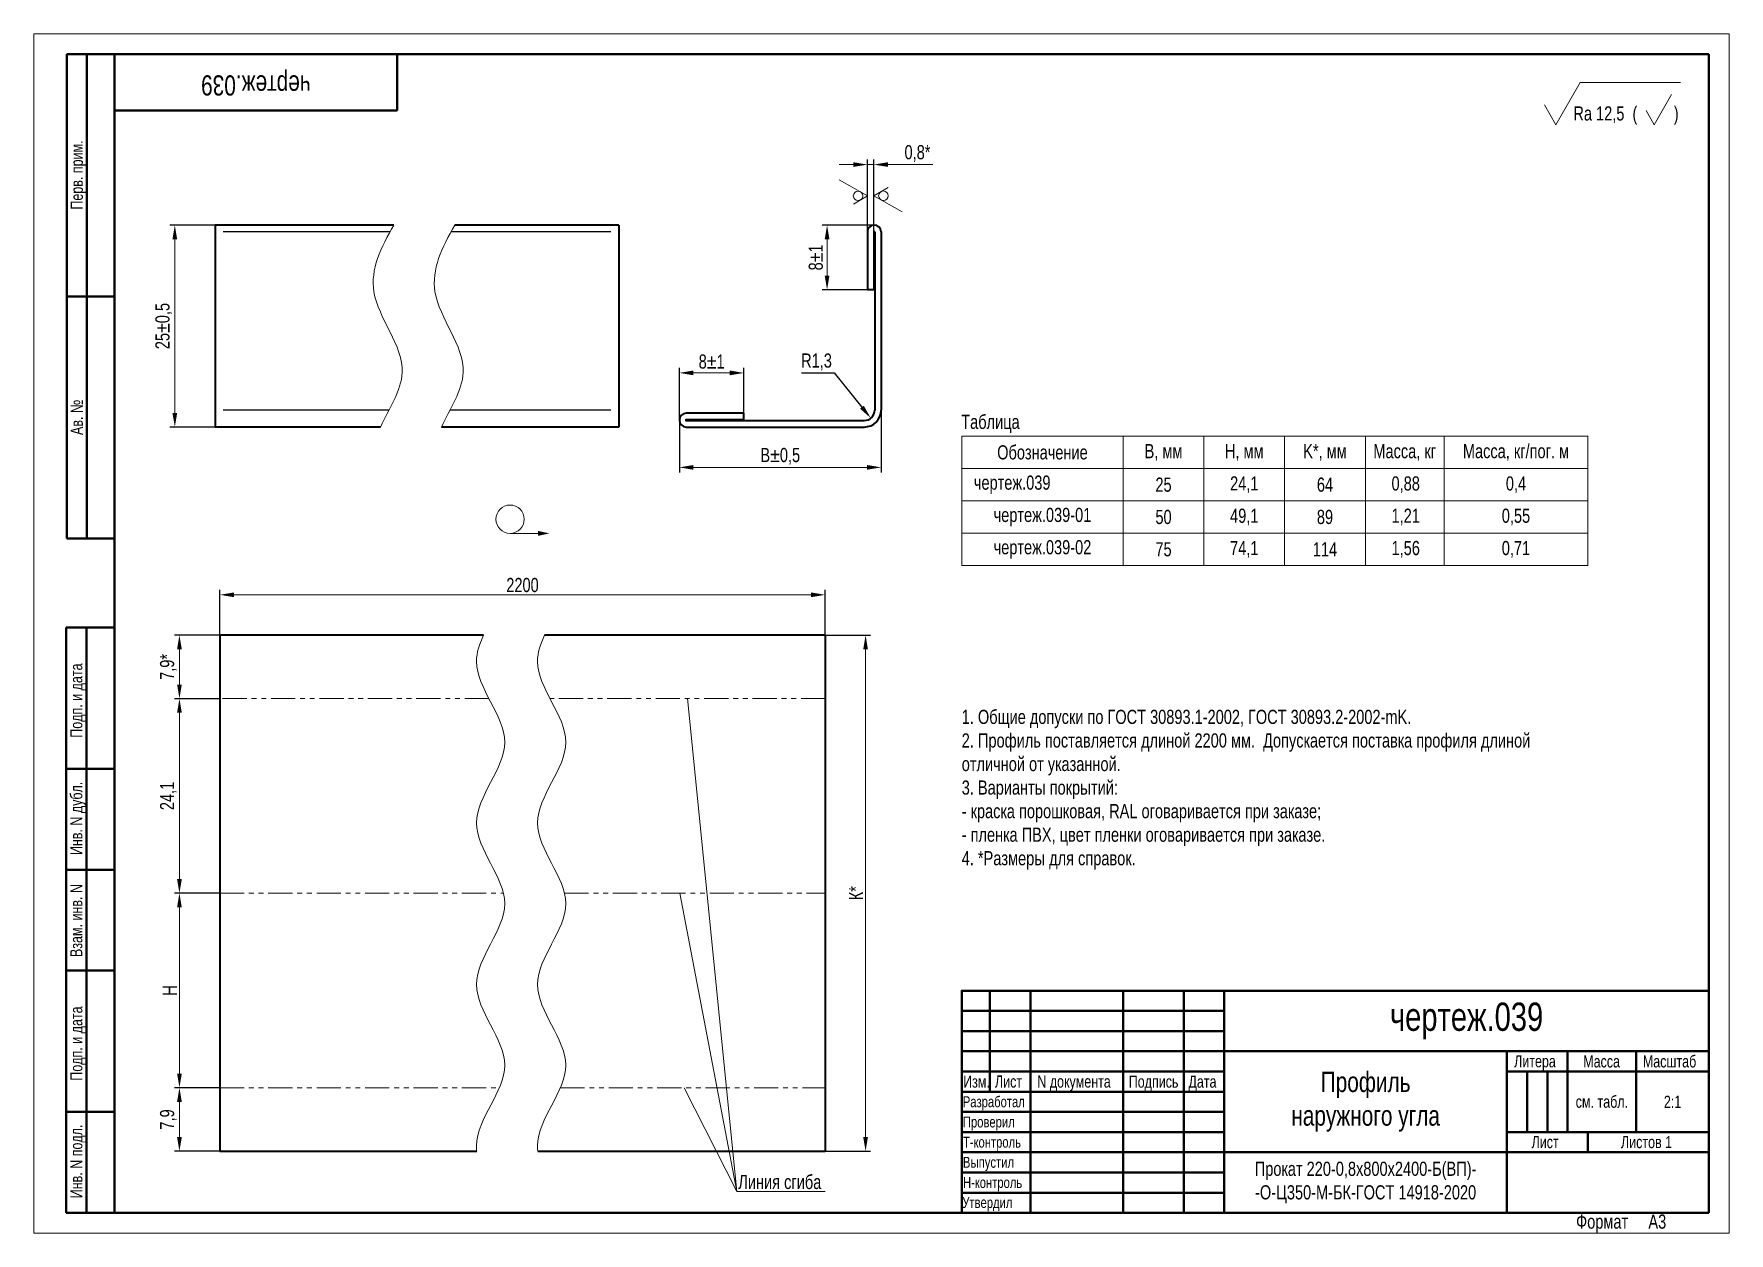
# Model space of a CAD drawing. Header units: millimetres. Extents: x 7700 to 8120, y -709 to -412.
import ezdxf

# ---------------------------------------------------------------- set-up
doc = ezdxf.new("R2010")
doc.units = ezdxf.units.MM
doc.linetypes.add('LT_07', pattern=[20, 10, -2, 2, -2, 2, -2])
for name, color, linetype, lineweight in [('Layer_02', 5, 'Continuous', 13), ('Layer_03', 1, 'Continuous', 13), ('Layer_05', 5, 'Continuous', 13), ('Layer_06', 7, 'Continuous', 35), ('Layer_07', 6, 'Continuous', 13), ('Layer_08', 7, 'Continuous', 40)]:
    doc.layers.add(name, color=color, linetype=linetype, lineweight=lineweight)
doc.styles.add('Style_02', font='ARIALNI_0.TTF', dxfattribs={"width": 0.9, "height": 3.5})
doc.dimstyles.new('DimStyle_03', dxfattribs={"dimtxt": 3.5, "dimasz": 2.5, "dimexe": 1.25, "dimexo": 0.625, "dimtad": 1, "dimtxsty": 'Style_02', "dimcen": 2.5, "dimazin": 3, "dimtfac": 1, "dimtmove": 0, "dimatfit": 3})
doc.dimstyles.new('DimStyle_04', dxfattribs={"dimtxt": 3.5, "dimasz": 2.5, "dimexe": 1.25, "dimexo": 0, "dimtad": 1, "dimlfac": 2, "dimtxsty": 'Style_02', "dimcen": 2.5, "dimazin": 3, "dimtfac": 1, "dimtmove": 0, "dimatfit": 3})

# ---------------------------------------------------------------- blocks, each defined once
blk = doc.blocks.new('*D90')
at = {"layer": 'Defpoints', "color": 0, "lineweight": 50, "ltscale": 0.04, "transparency": 16777216}
for p in [(7746.47, -560.72), (7736.47, -576.44), (7746.47, -576.44)]:
    blk.add_point(p, dxfattribs=at)
at = {"layer": 'Layer_03', "color": 0, "lineweight": -2, "ltscale": 0.04, "transparency": 16777216}
for p, q in [((7746.47, -560.72), (7735.22, -560.72)), ((7746.47, -576.44), (7735.22, -576.44))]:
    blk.add_line(p, q, dxfattribs=at)
at = {"layer": 'Layer_03', "color": 0, "ltscale": 0.04, "transparency": 16777216}
blk.add_line((7736.47, -564.22), (7736.47, -572.94), dxfattribs=at)
at = {"layer": 'Layer_03', "color": 0, "lineweight": 50, "ltscale": 0.04, "transparency": 16777216}
for points in [[(7735.89, -564.22), (7737.06, -564.22), (7736.47, -560.72)], [(7735.89, -572.94), (7737.06, -572.94), (7736.47, -576.44)]]:
    blk.add_solid(points, dxfattribs=at)
at = {"layer": 'Layer_03', "color": 0, "ltscale": 0.04, "transparency": 16777216, "insert": (7733.74, -568.58), "char_height": 3.5, "attachment_point": 5, "rotation": 90, "style": 'Style_02'}
blk.add_mtext('7,9*', dxfattribs=at)
blk = doc.blocks.new('*D91')
at = {"layer": 'Layer_03', "color": 0, "lineweight": -2, "ltscale": 0.04, "transparency": 16777216}
for p, q in [((7746.47, -576.44), (7735.22, -576.44)), ((7746.47, -624.62), (7735.22, -624.62))]:
    blk.add_line(p, q, dxfattribs=at)
at = {"layer": 'Layer_03', "color": 0, "ltscale": 0.04, "transparency": 16777216}
blk.add_line((7736.47, -579.94), (7736.47, -621.12), dxfattribs=at)
at = {"layer": 'Layer_03', "color": 0, "lineweight": 50, "ltscale": 0.04, "transparency": 16777216}
for points in [[(7735.89, -579.94), (7737.06, -579.94), (7736.47, -576.44)], [(7735.89, -621.12), (7737.06, -621.12), (7736.47, -624.62)]]:
    blk.add_solid(points, dxfattribs=at)
at = {"layer": 'Layer_03', "color": 0, "ltscale": 0.04, "transparency": 16777216, "insert": (7733.74, -600.53), "char_height": 3.5, "attachment_point": 5, "rotation": 90, "style": 'Style_02'}
blk.add_mtext('24,1', dxfattribs=at)
blk = doc.blocks.new('*D92')
at = {"layer": 'Layer_03', "color": 0, "lineweight": -2, "ltscale": 0.04, "transparency": 16777216}
for p, q in [((7746.47, -624.62), (7735.22, -624.62)), ((7746.47, -672.8), (7735.22, -672.8))]:
    blk.add_line(p, q, dxfattribs=at)
at = {"layer": 'Layer_03', "color": 0, "ltscale": 0.04, "transparency": 16777216}
blk.add_line((7736.47, -628.12), (7736.47, -669.3), dxfattribs=at)
at = {"layer": 'Layer_03', "color": 0, "lineweight": 50, "ltscale": 0.04, "transparency": 16777216}
for points in [[(7735.89, -628.12), (7737.06, -628.12), (7736.47, -624.62)], [(7735.89, -669.3), (7737.06, -669.3), (7736.47, -672.8)]]:
    blk.add_solid(points, dxfattribs=at)
at = {"layer": 'Layer_03', "color": 0, "ltscale": 0.04, "transparency": 16777216, "insert": (7734.1, -648.71), "char_height": 3.5, "attachment_point": 5, "rotation": 90, "style": 'Style_02'}
blk.add_mtext('Н', dxfattribs=at)
blk = doc.blocks.new('*D93')
at = {"layer": 'Layer_03', "color": 0, "lineweight": -2, "ltscale": 0.04, "transparency": 16777216}
for p, q in [((7746.47, -672.8), (7735.22, -672.8)), ((7746.47, -688.52), (7735.22, -688.52))]:
    blk.add_line(p, q, dxfattribs=at)
at = {"layer": 'Layer_03', "color": 0, "ltscale": 0.04, "transparency": 16777216}
blk.add_line((7736.47, -685.02), (7736.47, -676.3), dxfattribs=at)
at = {"layer": 'Layer_03', "color": 0, "lineweight": 50, "ltscale": 0.04, "transparency": 16777216}
for points in [[(7735.89, -676.3), (7737.06, -676.3), (7736.47, -672.8)], [(7735.89, -685.02), (7737.06, -685.02), (7736.47, -688.52)]]:
    blk.add_solid(points, dxfattribs=at)
at = {"layer": 'Layer_03', "color": 0, "ltscale": 0.04, "transparency": 16777216, "insert": (7733.74, -680.66), "char_height": 3.5, "attachment_point": 5, "rotation": 90, "style": 'Style_02'}
blk.add_mtext('7,9', dxfattribs=at)
blk = doc.blocks.new('*D94')
at = {"layer": 'Layer_03', "color": 0, "lineweight": -2, "ltscale": 0.04, "transparency": 16777216}
for p, q in [((7896.47, -560.72), (7907.72, -560.72)), ((7896.47, -688.52), (7907.72, -688.52))]:
    blk.add_line(p, q, dxfattribs=at)
at = {"layer": 'Layer_03', "color": 0, "ltscale": 0.04, "transparency": 16777216}
blk.add_line((7906.47, -564.22), (7906.47, -685.02), dxfattribs=at)
at = {"layer": 'Layer_03', "color": 0, "lineweight": 50, "ltscale": 0.04, "transparency": 16777216}
for points in [[(7905.89, -564.22), (7907.06, -564.22), (7906.47, -560.72)], [(7905.89, -685.02), (7907.06, -685.02), (7906.47, -688.52)]]:
    blk.add_solid(points, dxfattribs=at)
at = {"layer": 'Layer_03', "color": 0, "ltscale": 0.04, "transparency": 16777216, "insert": (7904.09, -624.62), "char_height": 3.5, "attachment_point": 5, "rotation": 90, "style": 'Style_02'}
blk.add_mtext('К*', dxfattribs=at)
blk = doc.blocks.new('*D95')
at = {"layer": 'Layer_03', "color": 0, "lineweight": -2, "ltscale": 0.04, "transparency": 16777216}
for p, q in [((7746.47, -560.72), (7746.47, -549.47)), ((7896.47, -560.72), (7896.47, -549.47))]:
    blk.add_line(p, q, dxfattribs=at)
at = {"layer": 'Layer_03', "color": 0, "ltscale": 0.04, "transparency": 16777216}
blk.add_line((7749.97, -550.72), (7892.97, -550.72), dxfattribs=at)
at = {"layer": 'Layer_03', "color": 0, "lineweight": 50, "ltscale": 0.04, "transparency": 16777216}
for points in [[(7749.97, -550.14), (7749.97, -551.3), (7746.47, -550.72)], [(7892.97, -550.14), (7892.97, -551.3), (7896.47, -550.72)]]:
    blk.add_solid(points, dxfattribs=at)
at = {"layer": 'Layer_03', "color": 0, "ltscale": 0.04, "transparency": 16777216, "insert": (7821.47, -548.31), "char_height": 3.5, "attachment_point": 5, "style": 'Style_02'}
blk.add_mtext('2200', dxfattribs=at)
blk = doc.blocks.new('*D96')
at = {"layer": 'Layer_03', "color": 0, "lineweight": -2, "ltscale": 0.04, "transparency": 16777216}
for p, q in [((7860.33, -507.46), (7860.33, -494.51)), ((7876.33, -505.76), (7876.33, -494.51))]:
    blk.add_line(p, q, dxfattribs=at)
at = {"layer": 'Layer_03', "color": 0, "ltscale": 0.04, "transparency": 16777216}
blk.add_line((7872.83, -495.76), (7863.83, -495.76), dxfattribs=at)
at = {"layer": 'Layer_03', "color": 0, "lineweight": 50, "ltscale": 0.04, "transparency": 16777216}
for points in [[(7863.83, -495.17), (7863.83, -496.34), (7860.33, -495.76)], [(7872.83, -495.17), (7872.83, -496.34), (7876.33, -495.76)]]:
    blk.add_solid(points, dxfattribs=at)
at = {"layer": 'Layer_03', "color": 0, "ltscale": 0.04, "transparency": 16777216, "insert": (7868.33, -492.97), "char_height": 3.5, "attachment_point": 5, "style": 'Style_02'}
blk.add_mtext('8%%P1', dxfattribs=at)
blk = doc.blocks.new('*D97')
at = {"layer": 'Layer_03', "color": 0, "lineweight": -2, "ltscale": 0.04, "transparency": 16777216}
for p, q in [((7860.33, -507.46), (7860.33, -520.41)), ((7910.33, -504.96), (7910.33, -520.41))]:
    blk.add_line(p, q, dxfattribs=at)
at = {"layer": 'Layer_03', "color": 0, "ltscale": 0.04, "transparency": 16777216}
blk.add_line((7863.83, -519.16), (7906.83, -519.16), dxfattribs=at)
at = {"layer": 'Layer_03', "color": 0, "lineweight": 50, "ltscale": 0.04, "transparency": 16777216}
for points in [[(7863.83, -518.57), (7863.83, -519.74), (7860.33, -519.16)], [(7906.83, -518.57), (7906.83, -519.74), (7910.33, -519.16)]]:
    blk.add_solid(points, dxfattribs=at)
at = {"layer": 'Layer_03', "color": 0, "ltscale": 0.04, "transparency": 16777216, "insert": (7885.33, -516.42), "char_height": 3.5, "attachment_point": 5, "style": 'Style_02'}
blk.add_mtext('В%%P0,5', dxfattribs=at)
blk = doc.blocks.new('*D98')
at = {"layer": 'Layer_03', "color": 0, "lineweight": -2, "ltscale": 0.04, "transparency": 16777216}
for p, q in [((7745.33, -459.16), (7734.08, -459.16)), ((7745.33, -509.16), (7734.08, -509.16))]:
    blk.add_line(p, q, dxfattribs=at)
at = {"layer": 'Layer_03', "color": 0, "ltscale": 0.04, "transparency": 16777216}
blk.add_line((7735.33, -462.66), (7735.33, -505.66), dxfattribs=at)
at = {"layer": 'Layer_03', "color": 0, "lineweight": 50, "ltscale": 0.04, "transparency": 16777216}
for points in [[(7734.74, -462.66), (7735.91, -462.66), (7735.33, -459.16)], [(7734.74, -505.66), (7735.91, -505.66), (7735.33, -509.16)]]:
    blk.add_solid(points, dxfattribs=at)
at = {"layer": 'Layer_03', "color": 0, "ltscale": 0.04, "transparency": 16777216, "insert": (7732.59, -484.16), "char_height": 3.5, "attachment_point": 5, "rotation": 90, "style": 'Style_02'}
blk.add_mtext('25%%P0,5', dxfattribs=at)
blk = doc.blocks.new('*D99')
at = {"layer": 'Layer_03', "color": 0, "lineweight": -2, "ltscale": 0.04, "transparency": 16777216}
for p, q in [((7890.58, -495.76), (7898.66, -495.76)), ((7898.66, -495.76), (7905.56, -504.26))]:
    blk.add_line(p, q, dxfattribs=at)
at = {"layer": 'Layer_03', "color": 0, "lineweight": 50, "ltscale": 0.04, "transparency": 16777216}
blk.add_solid([(7906.02, -503.89), (7905.11, -504.62), (7907.77, -506.97)], dxfattribs=at)
at = {"layer": 'Layer_03', "color": 0, "ltscale": 0.04, "transparency": 16777216, "insert": (7894.31, -493.02), "char_height": 3.5, "attachment_point": 5, "style": 'Style_02'}
blk.add_mtext('R1,3', dxfattribs=at)
blk = doc.blocks.new('*D121')
at = {"layer": 'Layer_03', "color": 0, "ltscale": 0.04, "transparency": 16777216}
for p, q in [((7903.43, -444.16), (7899.93, -444.16)), ((7906.93, -444.16), (7908.53, -444.16)), ((7912.03, -444.16), (7923.12, -444.16))]:
    blk.add_line(p, q, dxfattribs=at)
at = {"layer": 'Layer_03', "color": 0, "lineweight": -2, "ltscale": 0.04, "transparency": 16777216}
for p, q in [((7906.93, -460.86), (7906.93, -442.91)), ((7908.53, -460.86), (7908.53, -442.91))]:
    blk.add_line(p, q, dxfattribs=at)
at = {"layer": 'Layer_03', "color": 0, "lineweight": 50, "ltscale": 0.04, "transparency": 16777216}
for points in [[(7903.43, -443.57), (7903.43, -444.74), (7906.93, -444.16)], [(7912.03, -443.57), (7912.03, -444.74), (7908.53, -444.16)]]:
    blk.add_solid(points, dxfattribs=at)
at = {"layer": 'Layer_03', "color": 0, "ltscale": 0.04, "transparency": 16777216, "insert": (7919.33, -441.42), "char_height": 3.5, "attachment_point": 5, "style": 'Style_02'}
blk.add_mtext('0,8*', dxfattribs=at)
blk = doc.blocks.new('*D141')
at = {"layer": 'Layer_03', "color": 0, "lineweight": -2, "ltscale": 0.04, "transparency": 16777216}
for p, q in [((7908.63, -459.16), (7895.68, -459.16)), ((7906.93, -475.16), (7895.68, -475.16))]:
    blk.add_line(p, q, dxfattribs=at)
at = {"layer": 'Layer_03', "color": 0, "ltscale": 0.04, "transparency": 16777216}
blk.add_line((7896.93, -462.66), (7896.93, -471.66), dxfattribs=at)
at = {"layer": 'Layer_03', "color": 0, "lineweight": 50, "ltscale": 0.04, "transparency": 16777216}
for points in [[(7896.35, -462.66), (7897.52, -462.66), (7896.93, -459.16)], [(7896.35, -471.66), (7897.52, -471.66), (7896.93, -475.16)]]:
    blk.add_solid(points, dxfattribs=at)
at = {"layer": 'Layer_03', "color": 0, "ltscale": 0.04, "transparency": 16777216, "insert": (7894.15, -467.16), "char_height": 3.5, "attachment_point": 5, "rotation": 90, "style": 'Style_02'}
blk.add_mtext('8%%P1', dxfattribs=at)

msp = doc.modelspace()

# ---------------------------------------------------------------- linework, layer by layer
at = {"layer": 'Layer_05', "linetype": 'LT_07', "ltscale": 0.6}
for p, q in [((7813.164, -576.435), (7746.475, -576.435)), ((7896.475, -576.435), (7828.282, -576.435)), ((7746.475, -624.619), (7816.746, -624.619)), ((7831.863, -624.619), (7896.475, -624.619)), ((7746.475, -672.803), (7815.722, -672.803)), ((7830.84, -672.803), (7896.475, -672.803))]:
    msp.add_line(p, q, dxfattribs=at)
at = {"layer": 'Layer_06', "lineweight": 13, "ltscale": 0.303109}
msp.add_line((8077.484, -434.3), (8083.546, -423.8), dxfattribs=at)
at = {"layer": 'Layer_06', "lineweight": 13}
msp.add_line((8083.546, -423.8), (8108.415, -423.8), dxfattribs=at)
at = {"layer": 'Layer_06', "lineweight": 13, "ltscale": 0.216506}
msp.add_line((8101.849, -434.3), (8106.179, -426.8), dxfattribs=at)
at = {"layer": 'Layer_06', "lineweight": 13, "ltscale": 0.141451}
msp.add_line((8077.484, -434.3), (8074.655, -429.4), dxfattribs=at)
at = {"layer": 'Layer_06', "lineweight": 13, "ltscale": 0.101036}
msp.add_line((8101.849, -434.3), (8099.828, -430.8), dxfattribs=at)
at = {"layer": 'Layer_06'}
for p, q in [((7745.326, -459.156), (7745.326, -509.156)), ((7789.577, -459.156), (7745.326, -459.156)), ((7845.326, -459.156), (7804.695, -459.156)), ((7845.326, -459.156), (7845.326, -509.156)), ((7906.932, -460.856), (7906.932, -475.156)), ((7908.532, -460.856), (7908.532, -475.156)), ((7908.732, -460.856), (7908.732, -504.956)), ((7910.332, -460.856), (7910.332, -504.956)), ((7908.532, -475.156), (7906.932, -475.156)), ((7876.332, -505.756), (7862.032, -505.756)), ((7876.332, -507.356), (7862.032, -507.356)), ((7862.032, -507.556), (7906.132, -507.556)), ((7876.332, -507.356), (7876.332, -505.756)), ((7786.31, -509.156), (7745.326, -509.156)), ((7845.326, -509.156), (7801.428, -509.156)), ((7862.032, -509.156), (7906.132, -509.156)), ((7746.475, -560.721), (7746.475, -688.517)), ((7811.795, -560.721), (7746.475, -560.721)), ((7896.475, -560.721), (7826.913, -560.721)), ((7896.475, -560.721), (7896.475, -688.517)), ((7746.475, -688.517), (7810.135, -688.517)), ((7825.253, -688.517), (7896.475, -688.517))]:
    msp.add_line(p, q, dxfattribs=at)
at = {"layer": 'Layer_06', "lineweight": 25}
for p, q in [((7788.608, -460.856), (7747.326, -460.856)), ((7843.326, -460.856), (7803.726, -460.856)), ((7788.394, -504.956), (7747.326, -504.956)), ((7843.326, -504.956), (7803.512, -504.956))]:
    msp.add_line(p, q, dxfattribs=at)
at = {"layer": 'Layer_06'}
for centre, radius, start, end in [((7908.632, -460.856), 1.7, 0, 180), ((7908.632, -460.856), 0.1, 0, 180), ((7862.032, -507.456), 1.7, 90, 270), ((7862.032, -507.456), 0.1, 90, 270), ((7906.132, -504.956), 2.6, 270, 0), ((7906.132, -504.956), 4.2, 270, 0)]:
    msp.add_arc(centre, radius, start, end, dxfattribs=at)
at = {"layer": 'Layer_07'}
for p, q in [((7700.415, -411.8), (7700.415, -708.8)), ((8120.415, -411.8), (7700.415, -411.8)), ((8120.415, -708.8), (8120.415, -411.8)), ((7906.932, -451.881), (7899.896, -447.946)), ((7906.932, -451.881), (7903.451, -453.954)), ((7908.545, -451.881), (7912.045, -449.839)), ((7908.545, -451.881), (7915.545, -455.879)), ((7930.292, -543.458), (7930.292, -511.458)), ((7930.292, -511.458), (8085.415, -511.458)), ((7970.292, -543.458), (7970.292, -511.458)), ((7990.292, -543.458), (7990.292, -511.458)), ((8010.292, -543.458), (8010.292, -511.458)), ((8030.292, -543.458), (8030.292, -511.458)), ((8049.807, -543.458), (8049.807, -511.458)), ((8085.415, -543.458), (8085.415, -511.458)), ((7930.292, -519.458), (8085.415, -519.458)), ((7930.292, -527.458), (8085.415, -527.458)), ((7818.401, -535.494), (7825.305, -535.501)), ((7930.292, -535.458), (8085.415, -535.458)), ((7930.292, -543.458), (8085.415, -543.458)), ((7862.378, -576.435), (7874.57, -698.517)), ((7860.475, -624.619), (7874.57, -698.517)), ((7861.516, -672.803), (7874.57, -698.517)), ((7874.57, -698.517), (7896.475, -698.517)), ((7700.415, -708.8), (8120.415, -708.8))]:
    msp.add_line(p, q, dxfattribs=at)
for centre, radius in [((7904.599, -451.912), 1.166), ((7910.878, -451.87), 1.166), ((7818.401, -531.989), 3.505)]:
    msp.add_circle(centre, radius, dxfattribs=at)
for points, knots in [([(7789.577, -459.156), (7786.368, -464.661), (7780.618, -476.833), (7796.137, -493.5), (7788.317, -504.661), (7786.31, -509.156)], [3.690768, 3.690768, 3.690768, 3.690768, 21.1896201, 42.3792402, 56.6648215, 56.6648215, 56.6648215, 56.6648215]), ([(7804.695, -459.156), (7801.486, -464.661), (7795.736, -476.833), (7811.254, -493.5), (7803.435, -504.661), (7801.428, -509.156)], [3.690768, 3.690768, 3.690768, 3.690768, 21.1896201, 42.3792402, 56.6648215, 56.6648215, 56.6648215, 56.6648215]), ([(7811.795, -560.721), (7810.801, -562.885), (7807.804, -571.715), (7824.066, -587.212), (7803.07, -607.21), (7824.066, -627.22), (7803.076, -647.183), (7824.04, -667.321), (7809.692, -680.718), (7810.088, -688.08), (7810.135, -688.517)], [99.0715892, 99.0715892, 99.0715892, 99.0715892, 105.9481005, 127.1377206, 148.3273407, 169.5169608, 190.7065809, 211.896201, 233.0858211, 234.4167907, 234.4167907, 234.4167907, 234.4167907]), ([(7826.913, -560.721), (7825.919, -562.885), (7822.922, -571.715), (7839.184, -587.212), (7818.188, -607.21), (7839.184, -627.22), (7818.194, -647.183), (7839.158, -667.321), (7824.81, -680.718), (7825.206, -688.08), (7825.253, -688.517)], [99.0715892, 99.0715892, 99.0715892, 99.0715892, 105.9481005, 127.1377206, 148.3273407, 169.5169608, 190.7065809, 211.896201, 233.0858211, 234.4167907, 234.4167907, 234.4167907, 234.4167907])]:
    msp.add_open_spline(points, degree=3, knots=knots, dxfattribs=at)
msp.add_solid([(7825.305, -536.117), (7828.126, -535.505), (7825.304, -534.886)], dxfattribs=at)
at = {"layer": 'Layer_08', "linetype": 'Continuous'}
for p, q in [((8115.415, -416.8), (7708.539, -416.8)), ((7708.539, -536.8), (7708.539, -416.8)), ((7713.539, -536.8), (7713.539, -416.8)), ((7720.415, -416.8), (7720.415, -703.8)), ((7790.415, -416.8), (7790.415, -430.8)), ((8115.415, -703.8), (8115.415, -416.8)), ((7720.415, -430.8), (7790.415, -430.8)), ((7708.539, -476.8), (7720.415, -476.8)), ((7708.539, -536.8), (7720.415, -536.8)), ((7708.415, -703.8), (7708.415, -558.8)), ((7708.415, -558.8), (7720.415, -558.8)), ((7713.415, -703.8), (7713.415, -558.8)), ((7708.415, -593.8), (7720.415, -593.8)), ((7708.415, -618.8), (7720.415, -618.8)), ((7708.415, -643.8), (7720.415, -643.8)), ((7930.292, -653.766), (7995.335, -653.766)), ((7930.292, -658.77), (7995.335, -658.77)), ((7930.292, -663.773), (7995.335, -663.773)), ((8070.385, -668.776), (8070.385, -683.786)), ((8075.389, -668.776), (8075.389, -683.786)), ((7708.415, -678.8), (7720.415, -678.8)), ((7930.292, -678.783), (7995.335, -678.783)), ((7930.292, -683.786), (7995.335, -683.786)), ((7930.292, -688.79), (7995.335, -688.79)), ((7930.292, -693.793), (7995.335, -693.793)), ((7930.292, -698.796), (7995.335, -698.796)), ((7708.415, -703.8), (7720.415, -703.8)), ((7720.415, -703.8), (8115.415, -703.8))]:
    msp.add_line(p, q, dxfattribs=at)
for points in [[(8115.415, -648.763), (7930.292, -648.763), (7930.292, -703.8)], [(7937.297, -648.763), (7937.297, -673.78)], [(7947.303, -648.763), (7947.303, -703.8)], [(7970.319, -648.763), (7970.319, -703.8)], [(7985.329, -648.763), (7985.329, -703.8)], [(7995.335, -648.763), (7995.335, -703.8)], [(8115.415, -663.773), (7995.335, -663.773)], [(8065.382, -663.773), (8065.382, -703.8)], [(8080.392, -663.773), (8080.392, -683.786)], [(8097.403, -663.773), (8097.403, -683.786)], [(8097.403, -663.773), (8097.403, -683.786)], [(7930.292, -668.776), (7995.335, -668.776)], [(8065.382, -668.776), (8115.415, -668.776)], [(7930.292, -673.78), (7995.335, -673.78)], [(8065.382, -683.786), (8115.415, -683.786)], [(8085.395, -683.786), (8085.395, -688.79)], [(7995.335, -688.79), (8115.415, -688.79)]]:
    msp.add_lwpolyline(points, dxfattribs=at)

# ---------------------------------------------------------------- texts
at = {"layer": 'Layer_02', "linetype": 'Continuous', "style": 'Style_02', "width": 0.9}
for s, height, p in [('Rа 12,5  (         )', 3.5, (8081.837, -433.24)), ('Изм.', 3, (7930.643, -672.776)), ('Лист', 3, (7938.524, -672.765)), ('N документа', 3, (7949.021, -672.758)), ('Подпись', 3, (7971.672, -672.78)), ('Дата', 3, (7986.464, -672.787)), ('Разработал', 2.7, (7930.557, -677.622)), ('Проверил', 2.7, (7930.57, -682.626)), ('Т-контроль', 2.7, (7930.602, -687.623)), ('Выпустил', 2.7, (7930.578, -692.617)), ('Н-контроль', 2.7, (7930.602, -697.63)), ('Утвердил', 2.7, (7930.43, -702.577))]:
    msp.add_text(s, height=height, dxfattribs=at).set_placement(p)
at = {"layer": 'Layer_02', "linetype": 'Continuous', "lineweight": 25, "style": 'Style_02', "width": 0.9}
for s, p in [('Перв. прим.', (7712.538, -455.324)), ('Ав. №', (7712.539, -511.137)), ('Подп. и дата', (7712.411, -586.121)), ('Инв. N дубл.', (7712.418, -615.179)), ('Взам. инв. N', (7712.409, -640.441)), ('Подп. и дата', (7712.415, -671.064)), ('Инв. N подл.', (7712.413, -700.174))]:
    msp.add_text(s, height=3, rotation=90, dxfattribs=at).set_placement(p)
for s, p in [('Литера', (8067.152, -667.744)), ('Масса', (8084.28, -667.773)), ('Масштаб', (8099.048, -667.771)), ('Лист ', (8071.469, -687.758)), ('Листов 1', (8093.629, -687.763))]:
    msp.add_text(s, height=3, dxfattribs=at).set_placement(p)
at = {"layer": 'Layer_02', "ltscale": 0.04, "style": 'Style_02', "width": 0.9}
msp.add_text('Линия сгиба', height=3.5, dxfattribs=at).set_placement((7874.933, -697.885))
at = {"layer": 'Layer_02', "linetype": 'Continuous', "insert": (7755.415, -423.8), "char_height": 5, "width": 70, "attachment_point": 5, "rotation": 180, "style": 'Style_02'}
msp.add_mtext('чертеж.039', dxfattribs=at)
at = {"layer": 'Layer_02', "char_height": 3.5, "style": 'Style_02'}
for s, insert, width, attachment_point in [('Таблица', (7937.407, -508.381), 40, 5), ('Обозначение', (7950.292, -515.458), 40, 5), ('В, мм', (7980.292, -515.458), 20, 5), ('Н, мм', (8000.292, -515.458), 20, 5), ('K*, мм', (8020.292, -515.458), 20, 5), ('Масса, кг', (8040.049, -515.458), 19.5151, 5), ('Масса, кг/пог. м', (8067.611, -515.458), 35.60823, 5), ('   чертеж.039', (7930.292, -523.458), 40, 4), ('25', (7980.292, -523.458), 20, 5), ('\\pxsm0.6;24,1', (8000.292, -523.458), 20, 5), ('\\pxsm0.6;64', (8020.292, -523.458), 20, 5), ('\\pxsm0.6;0,88', (8040.292, -523.458), 20, 5), ('\\pxsm0.6;0,4', (8067.611, -523.458), 35.60823, 5), ('чертеж.039-01', (7950.292, -531.458), 40, 5), ('50', (7980.292, -531.458), 20, 5), ('\\pxsm0.6;49,1', (8000.292, -531.458), 20, 5), ('\\pxsm0.6;89', (8020.292, -531.458), 20, 5), ('\\pxsm0.6;1,21', (8040.292, -531.458), 20, 5), ('\\pxsm0.6;0,55', (8067.611, -531.458), 35.60823, 5), ('чертеж.039-02', (7950.292, -539.458), 40, 5), ('\\pxsm0.6;74,1', (8000.292, -539.458), 20, 5), ('\\pxsm0.6;1,56', (8040.292, -539.458), 20, 5), ('\\pxsm0.6;0,71', (8067.611, -539.458), 35.60823, 5), ('75', (7980.292, -539.458), 20, 5), ('\\pxsm0.6;114', (8020.292, -539.458), 20, 5)]:
    msp.add_mtext(s, dxfattribs=dict(at, insert=insert, width=width, attachment_point=attachment_point))
at = {"layer": 'Layer_02', "insert": (7930.292, -618.763), "char_height": 3.5, "attachment_point": 7, "style": 'Style_02'}
msp.add_mtext_dynamic_manual_height_columns('1. Общие допуски по ГОСТ 30893.1-2002, ГОСТ 30893.2-2002-mK.\\P\\pxb0.25,ql;2. Профиль поставляется длиной 2200 мм.  Допускается поставка профиля длиной отличной от указанной.\\P\\pq*;3. Варианты покрытий:\\P- краска порошковая, RAL оговаривается при заказе;\\P- пленка ПВХ, цвет пленки оговаривается при заказе.\\P\\pql;4. *Размеры для справок.', width=149.61439, gutter_width=70, heights=[66.329], dxfattribs=at)
at = {"layer": 'Layer_02', "linetype": 'Continuous', "attachment_point": 5, "style": 'Style_02'}
for s, insert, char_height, width in [('чертеж.039', (8055.375, -656.268), 7, 120.08), ('Профиль \\Pнаружного угла', (8030.359, -676.281), 5, 70.04667), ('см. табл.', (8088.898, -676.281), 3, 17.01133), ('2:1', (8106.409, -676.281), 3, 18.012), ('Прокат 220-0,8х800х2400-Б(ВП)-\\P-О-Ц350-М-БК-ГОСТ 14918-2020', (8030.359, -696.295), 3.5, 70.04667)]:
    msp.add_mtext(s, dxfattribs=dict(at, insert=insert, char_height=char_height, width=width))
at = {"layer": 'Layer_02', "linetype": 'Continuous', "lineweight": 25, "insert": (8082.513, -704.206), "char_height": 3.5, "width": 32.95146, "attachment_point": 1, "style": 'Style_02'}
msp.add_mtext('Формат     А3', dxfattribs=at)

# ---------------------------------------------------------------- dimensions: what is measured, and where the dimension line sits
at = {"layer": 'Layer_03', "ltscale": 0.04}
for base, p1, p2, text, override, picture, middle in [((7908.532, -444.156), (7906.932, -460.856), (7908.532, -460.856), '<>*', {"dimasz": 3.5, "dimdec": 1, "dimlfac": 0.5, "dimlwd": -1}, '*D121', (7919.326, -441.42)), ((7860.332, -495.756), (7876.332, -505.756), (7860.332, -507.456), '<>%%P1', {"dimasz": 3.5, "dimgap": 1, "dimdec": 1, "dimlfac": 0.5, "dimlwd": -1}, '*D96', (7868.332, -492.969)), ((7910.332, -519.156), (7860.332, -507.456), (7910.332, -504.956), 'В%%P0,5', {"dimasz": 3.5, "dimdec": 1, "dimlfac": 0.5, "dimlwd": -1}, '*D97', (7885.332, -516.42)), ((7896.475, -550.721), (7746.475, -560.721), (7896.475, -560.721), '2200', {"dimasz": 3.5, "dimdec": 1, "dimlfac": 0.5, "dimlwd": -1}, '*D95', (7821.475, -548.309))]:
    dim = msp.add_linear_dim(base=base, p1=p1, p2=p2, text=text, dimstyle='DimStyle_04', override=override, dxfattribs=at)
    dim.commit()
    dim.dimension.update_dxf_attribs({"geometry": picture, "text_midpoint": middle})
for base, p1, p2, text, override, picture, middle in [((7735.326, -509.156), (7745.326, -459.156), (7745.326, -509.156), '<>%%P0,5', {"dimasz": 3.5, "dimdec": 1, "dimlfac": 0.5, "dimlwd": -1}, '*D98', (7732.591, -484.156)), ((7896.932, -475.156), (7908.632, -459.156), (7906.932, -475.156), '<>%%P1', {"dimasz": 3.5, "dimgap": 1, "dimdec": 1, "dimlfac": 0.5, "dimlwd": -1}, '*D141', (7894.145, -467.156)), ((7736.475, -576.435), (7746.475, -560.721), (7746.475, -576.435), '<>*', {"dimasz": 3.5, "dimdec": 1, "dimlfac": 0.5, "dimlwd": -1}, '*D90', (7733.739, -568.578)), ((7906.475, -688.517), (7896.475, -560.721), (7896.475, -688.517), 'К*', {"dimasz": 3.5, "dimdec": 1, "dimlfac": 0.5, "dimlwd": -1}, '*D94', (7904.087, -624.619)), ((7736.475, -672.803), (7746.475, -624.619), (7746.475, -672.803), 'Н', {"dimasz": 3.5, "dimdec": 1, "dimlfac": 0.5, "dimlwd": -1}, '*D92', (7734.1, -648.711))]:
    dim = msp.add_linear_dim(base=base, p1=p1, p2=p2, angle=90, text=text, dimstyle='DimStyle_04', override=override, dxfattribs=at)
    dim.commit()
    dim.dimension.update_dxf_attribs({"geometry": picture, "text_midpoint": middle})
dim = msp.add_radius_dim(center=(7906.132, -504.956), mpoint=(7904.493, -502.938), dimstyle='DimStyle_03', override={"dimasz": 3.5, "dimlfac": 0.5, "dimse1": 1}, dxfattribs=at)
dim.commit()
dim.dimension.update_dxf_attribs({"geometry": '*D99', "text_midpoint": (7894.307, -495.756), "dimtype": 164})
for base, p1, p2, picture, middle in [((7736.475, -624.619), (7746.475, -576.435), (7746.475, -624.619), '*D91', (7733.739, -600.527)), ((7736.475, -672.803), (7746.475, -688.517), (7746.475, -672.803), '*D93', (7733.739, -680.66))]:
    dim = msp.add_linear_dim(base=base, p1=p1, p2=p2, angle=90, dimstyle='DimStyle_04', override={"dimasz": 3.5, "dimdec": 1, "dimlfac": 0.5, "dimlwd": -1}, dxfattribs=at)
    dim.commit()
    dim.dimension.update_dxf_attribs({"geometry": picture, "text_midpoint": middle})

doc.saveas('drawing.dxf')
